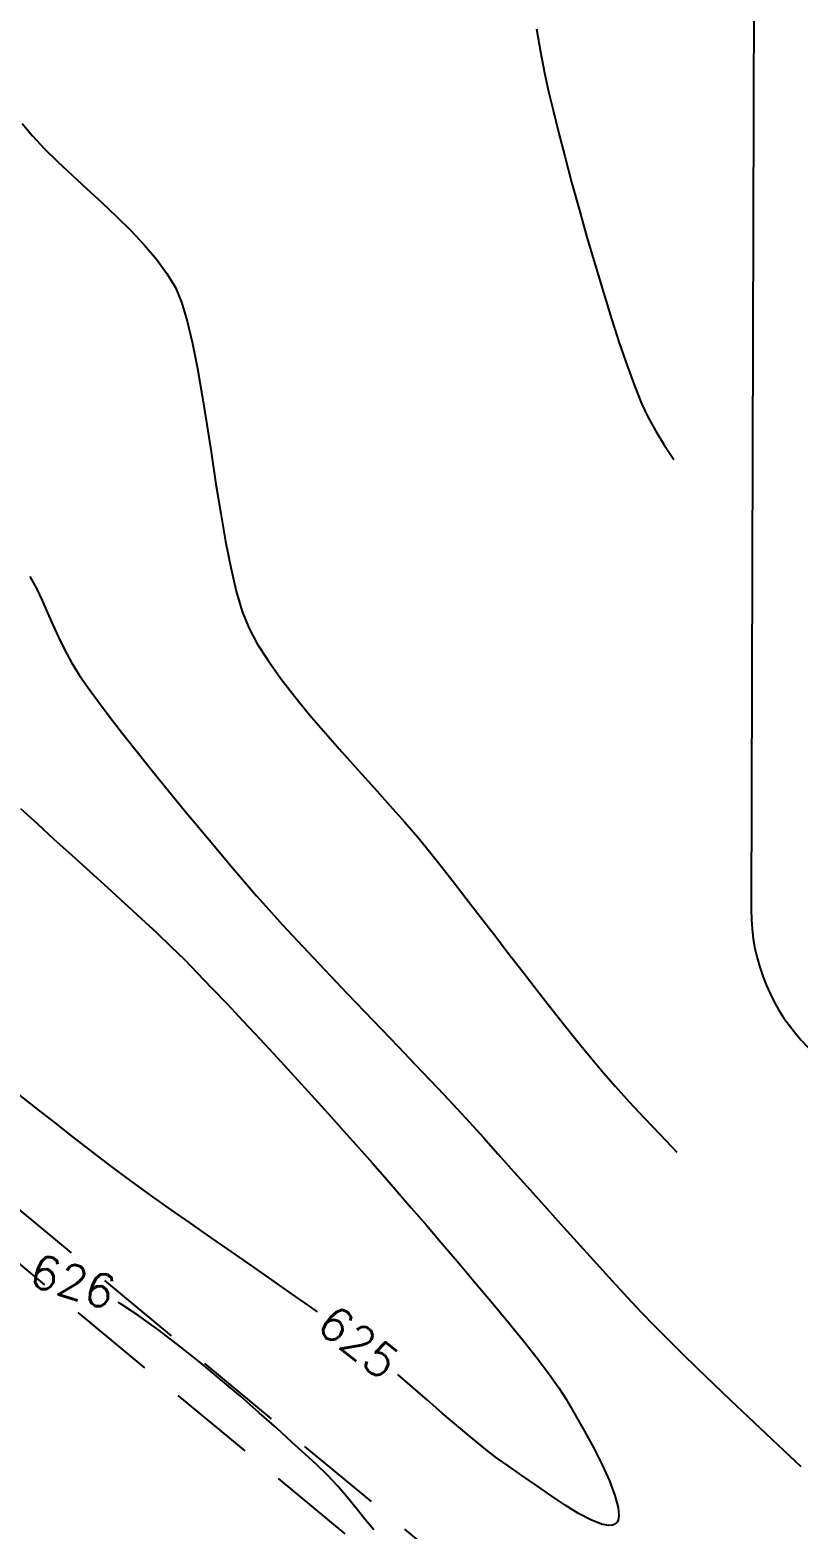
# Model space of a CAD drawing. Header units: feet. Extents: x 26064 to 27719, y 16802 to 28989.
# Drawn here: x 26599.2 to 26654.6, y 17675.8 to 17783.9 of the extents above; entities that cross this region are included whole.
import ezdxf

# ---------------------------------------------------------------- set-up
doc = ezdxf.new("R2010")
doc.units = ezdxf.units.FT
doc.header["$LTSCALE"] = 50
doc.header["$MEASUREMENT"] = 0
for name, pattern in [('HIDDEN', [0.375, 0.25, -0.125]), ('HIDDEN2', [0.1875, 0.125, -0.0625]), ('HIDN25', [0.0938, 0.0625, -0.0313])]:
    doc.linetypes.add(name, pattern=pattern)
for name, color, linetype in [('CONT-MJR', 160, 'HIDDEN'), ('CONT-MNR', 55, 'HIDN25'), ('EX-STORM DRAIN', 251, 'HIDDEN2'), ('SIDEWALK', 9, 'Continuous')]:
    doc.layers.add(name, color=color, linetype=linetype)
doc.styles.add('l60', font='simplex', dxfattribs={"height": 2.4})

msp = doc.modelspace()

# ---------------------------------------------------------------- linework, layer by layer
at = {"layer": 'CONT-MJR', "color": 7}
for p, q in [((26598.47979, 17727.80323, 625), (26599.67921, 17726.70497, 625)), ((26599.67921, 17726.70497, 625), (26600.92513, 17725.57338, 625)), ((26600.92513, 17725.57338, 625), (26602.19875, 17724.42159, 625)), ((26602.19875, 17724.42159, 625), (26603.48125, 17723.26273, 625)), ((26603.48125, 17723.26273, 625), (26604.75381, 17722.10995, 625)), ((26604.75381, 17722.10995, 625), (26605.99761, 17720.97637, 625)), ((26605.99761, 17720.97637, 625), (26607.19383, 17719.87512, 625)), ((26607.19383, 17719.87512, 625), (26608.32365, 17718.81934, 625)), ((26608.32365, 17718.81934, 625), (26609.36826, 17717.82216, 625)), ((26609.36826, 17717.82216, 625), (26610.30884, 17716.89672, 625)), ((26610.30884, 17716.89672, 625), (26611.24554, 17715.94555, 625)), ((26611.24554, 17715.94555, 625), (26612.27884, 17714.87619, 625)), ((26612.27884, 17714.87619, 625), (26613.39037, 17713.7092, 625)), ((26613.39037, 17713.7092, 625), (26614.56177, 17712.46517, 625)), ((26614.56177, 17712.46517, 625), (26615.77468, 17711.16466, 625)), ((26615.77468, 17711.16466, 625), (26617.01074, 17709.82825, 625)), ((26617.01074, 17709.82825, 625), (26618.25158, 17708.47652, 625)), ((26618.25158, 17708.47652, 625), (26619.47885, 17707.13005, 625)), ((26599.60629, 17706.20667, 625), (26598.22739, 17707.29586, 625)), ((26619.47885, 17707.13005, 625), (26620.67417, 17705.80941, 625)), ((26600.95907, 17705.14376, 625), (26599.60629, 17706.20667, 625)), ((26602.26723, 17704.12272, 625), (26600.95907, 17705.14376, 625)), ((26620.67417, 17705.80941, 625), (26621.8192, 17704.53519, 625)), ((26603.51225, 17703.15914, 625), (26602.26723, 17704.12272, 625)), ((26621.8192, 17704.53519, 625), (26622.89556, 17703.32794, 625)), ((26604.67562, 17702.26861, 625), (26603.51225, 17703.15914, 625)), ((26622.89556, 17703.32794, 625), (26623.88489, 17702.20826, 625)), ((26605.73883, 17701.46672, 625), (26604.67562, 17702.26861, 625)), ((26623.88489, 17702.20826, 625), (26624.76884, 17701.19672, 625)), ((26606.82106, 17700.67039, 625), (26605.73883, 17701.46672, 625)), ((26608.03611, 17699.79662, 625), (26606.82106, 17700.67039, 625)), ((26624.76884, 17701.19672, 625), (26625.66167, 17700.16904, 625)), ((26609.3574, 17698.86109, 625), (26608.03611, 17699.79662, 625)), ((26625.66167, 17700.16904, 625), (26626.672, 17699.00572, 625)), ((26610.75837, 17697.87947, 625), (26609.3574, 17698.86109, 625)), ((26626.672, 17699.00572, 625), (26627.77297, 17697.7345, 625)), ((26612.21246, 17696.86742, 625), (26610.75837, 17697.87947, 625)), ((26627.77297, 17697.7345, 625), (26628.93772, 17696.38308, 625)), ((26613.69308, 17695.84063, 625), (26612.21246, 17696.86742, 625)), ((26628.93772, 17696.38308, 625), (26630.1394, 17694.97921, 625)), ((26615.17368, 17694.81477, 625), (26613.69308, 17695.84063, 625)), ((26616.62768, 17693.8055, 625), (26615.17368, 17694.81477, 625)), ((26630.1394, 17694.97921, 625), (26631.35113, 17693.5506, 625)), ((26618.02851, 17692.82851, 625), (26616.62768, 17693.8055, 625)), ((26631.35113, 17693.5506, 625), (26632.54607, 17692.12498, 625)), ((26619.34962, 17691.89946, 625), (26618.02851, 17692.82851, 625)), ((26632.54607, 17692.12498, 625), (26633.69735, 17690.73008, 625)), ((26619.90648, 17691.50275, 625), (26619.34962, 17691.89946, 625)), ((26633.69735, 17690.73008, 625), (26634.77812, 17689.39362, 625)), ((26634.77812, 17689.39362, 625), (26635.76151, 17688.14333, 625)), ((26635.76151, 17688.14333, 625), (26636.62067, 17687.00693, 625)), ((26626.76631, 17686.06708, 625), (26625.72015, 17686.97058, 625)), ((26636.62067, 17687.00693, 625), (26637.32873, 17686.01215, 625)), ((26627.84613, 17685.12661, 625), (26626.76631, 17686.06708, 625)), ((26637.32873, 17686.01215, 625), (26637.85884, 17685.18672, 625)), ((26628.91443, 17684.19696, 625), (26627.84613, 17685.12661, 625)), ((26637.85884, 17685.18672, 625), (26638.50807, 17684.07482, 625)), ((26629.95939, 17683.29715, 625), (26628.91443, 17684.19696, 625)), ((26630.96915, 17682.44619, 625), (26629.95939, 17683.29715, 625)), ((26638.50807, 17684.07482, 625), (26639.18226, 17682.88356, 625)), ((26631.93188, 17681.66312, 625), (26630.96915, 17682.44619, 625)), ((26639.18226, 17682.88356, 625), (26639.84389, 17681.65965, 625)), ((26632.83572, 17680.96696, 625), (26631.93188, 17681.66312, 625)), ((26639.84389, 17681.65965, 625), (26640.45543, 17680.44982, 625)), ((26633.66884, 17680.37672, 625), (26632.83572, 17680.96696, 625)), ((26634.66934, 17679.69279, 625), (26633.66884, 17680.37672, 625)), ((26640.45543, 17680.44982, 625), (26640.97938, 17679.30076, 625)), ((26635.70941, 17678.96691, 625), (26634.66934, 17679.69279, 625)), ((26636.75751, 17678.24117, 625), (26635.70941, 17678.96691, 625)), ((26640.97938, 17679.30076, 625), (26641.37821, 17678.25921, 625)), ((26637.78211, 17677.55766, 625), (26636.75751, 17678.24117, 625)), ((26641.37821, 17678.25921, 625), (26641.6144, 17677.37188, 625)), ((26638.75167, 17676.95847, 625), (26637.78211, 17677.55766, 625)), ((26639.63466, 17676.48569, 625), (26638.75167, 17676.95847, 625)), ((26641.66106, 17676.80444, 625), (26641.60043, 17676.47764, 625)), ((26641.6144, 17677.37188, 625), (26641.66106, 17676.80444, 625)), ((26640.39954, 17676.18142, 625), (26639.63466, 17676.48569, 625)), ((26640.90522, 17676.0876, 625), (26640.39954, 17676.18142, 625)), ((26641.21191, 17676.11864, 625), (26640.90522, 17676.0876, 625)), ((26641.37803, 17676.19268, 625), (26641.21191, 17676.11864, 625)), ((26641.44884, 17676.24672, 625), (26641.37803, 17676.19268, 625)), ((26641.50997, 17676.31241, 625), (26641.44884, 17676.24672, 625)), ((26641.60043, 17676.47764, 625), (26641.50997, 17676.31241, 625))]:
    msp.add_line(p, q, dxfattribs=at)
at = {"layer": 'CONT-MNR', "color": 7}
for p, q in [((26635.72791, 17784.04036, 628), (26636.01597, 17782.37099, 628)), ((26636.01597, 17782.37099, 628), (26636.30298, 17780.85242, 628)), ((26599.35492, 17776.30508, 627), (26600.22742, 17775.38208, 627)), ((26638.79034, 17771.0245, 628), (26639.35841, 17769.01761, 628)), ((26606.45245, 17769.47949, 627), (26607.41601, 17768.45627, 627)), ((26608.29016, 17767.42786, 627), (26609.0493, 17766.39655, 627)), ((26639.94531, 17767.00261, 628), (26640.54089, 17765.02015, 628)), ((26641.13499, 17763.11085, 628), (26641.71745, 17761.31538, 628)), ((26641.71745, 17761.31538, 628), (26642.27812, 17759.67438, 628)), ((26611.60142, 17757.56273, 627), (26611.93357, 17755.48364, 627)), ((26612.59196, 17751.19714, 627), (26612.93037, 17749.08732, 627)), ((26613.28303, 17747.06487, 627), (26613.65602, 17745.17857, 627)), ((26599.17299, 17744.53678, 626), (26599.6395, 17743.66292, 626)), ((26600.83069, 17741.04169, 626), (26601.23085, 17740.15476, 626)), ((26601.23085, 17740.15476, 626), (26601.66882, 17739.2546, 626)), ((26601.66882, 17739.2546, 626), (26602.16638, 17738.3372, 626)), ((26602.16638, 17738.3372, 626), (26602.74527, 17737.3986, 626)), ((26603.31307, 17736.57473, 626), (26604.03644, 17735.58379, 626)), ((26617.24792, 17737.2008, 627), (26618.25662, 17735.89529, 627)), ((26618.25662, 17735.89529, 627), (26619.34656, 17734.56454, 627)), ((26606.90447, 17731.88273, 626), (26608.01461, 17730.49769, 626)), ((26621.67073, 17731.8838, 627), (26622.85524, 17730.56206, 627)), ((26608.01461, 17730.49769, 626), (26609.16255, 17729.08268, 626)), ((26622.85524, 17730.56206, 627), (26624.02157, 17729.27157, 627)), ((26609.16255, 17729.08268, 626), (26610.32476, 17727.66511, 626)), ((26626.20023, 17726.84085, 627), (26627.16284, 17725.72886, 627)), ((26628.00784, 17724.70463, 627), (26628.82413, 17723.67145, 627)), ((26629.70917, 17722.53591, 627), (26630.65096, 17721.31704, 627)), ((26615.52527, 17721.4986, 626), (26616.40651, 17720.5033, 626)), ((26630.65096, 17721.31704, 627), (26631.6375, 17720.0339, 627)), ((26631.6375, 17720.0339, 627), (26632.65676, 17718.70551, 627)), ((26619.62502, 17717.02315, 626), (26620.82565, 17715.75567, 626)), ((26634.74542, 17715.98918, 627), (26635.79081, 17714.63932, 627)), ((26636.82088, 17713.32037, 627), (26637.82363, 17712.05139, 627)), ((26624.54301, 17711.87173, 626), (26625.75683, 17710.60723, 626)), ((26637.82363, 17712.05139, 627), (26638.78705, 17710.85142, 627)), ((26626.9261, 17709.38647, 626), (26628.03169, 17708.22665, 626)), ((26629.05446, 17707.14496, 626), (26629.97527, 17706.1586, 626)), ((26643.48552, 17705.49506, 627), (26644.63348, 17704.2793, 627)), ((26644.63348, 17704.2793, 627), (26645.83279, 17703.02308, 627)), ((26634.09367, 17701.60342, 626), (26635.26496, 17700.29239, 626)), ((26636.46127, 17698.9533, 626), (26637.66674, 17697.60656, 626)), ((26607.03446, 17691.21123, 626), (26605.67666, 17692.10695, 626)), ((26644.20527, 17690.5086, 626), (26645.14153, 17689.56271, 626)), ((26611.43888, 17687.85486, 626), (26609.94534, 17689.05098, 626)), ((26612.9181, 17686.627, 626), (26611.43888, 17687.85486, 626)), ((26616.97211, 17683.09501, 626), (26615.71449, 17684.21287, 626)), ((26618.09629, 17682.08221, 626), (26616.97211, 17683.09501, 626)), ((26652.26259, 17682.70982, 626), (26653.53395, 17681.51621, 626)), ((26619.05727, 17681.20867, 626), (26618.09629, 17682.08221, 626)), ((26653.53395, 17681.51621, 626), (26654.78199, 17680.34928, 626)), ((26620.63947, 17679.72044, 626), (26619.82527, 17680.5086, 626)), ((26622.05636, 17678.12527, 626), (26621.3761, 17678.92433, 626))]:
    msp.add_line(p, q, dxfattribs=at)
at = {"layer": 'CONT-MNR', "color": 7, "extrusion": (0.978073, 0.208263, 0)}
msp.add_line((26636.30298, 17780.85242, 628), (26636.58784, 17779.51463, 628), dxfattribs=at)
at = {"layer": 'CONT-MNR', "color": 7, "extrusion": (0.973033, 0.230664, 0)}
msp.add_line((26636.58784, 17779.51463, 628), (26636.90944, 17778.158, 628), dxfattribs=at)
at = {"layer": 'CONT-MNR', "color": 7, "extrusion": (0.970257, 0.242076, 0)}
msp.add_line((26636.90944, 17778.158, 628), (26637.30064, 17776.59002, 628), dxfattribs=at)
at = {"layer": 'CONT-MNR', "color": 7, "extrusion": (0.765093, 0.64392, 0)}
msp.add_line((26598.59784, 17777.20463, 627), (26599.35492, 17776.30508, 627), dxfattribs=at)
at = {"layer": 'CONT-MNR', "color": 7, "extrusion": (0.968012, 0.250904, 0)}
msp.add_line((26637.30064, 17776.59002, 628), (26637.7513, 17774.85135, 628), dxfattribs=at)
at = {"layer": 'CONT-MNR', "color": 7, "extrusion": (0.700344, 0.713806, 0)}
msp.add_line((26600.22742, 17775.38208, 627), (26601.18973, 17774.43792, 627), dxfattribs=at)
at = {"layer": 'CONT-MNR', "color": 7, "extrusion": (-0.684198, -0.729296, 0)}
msp.add_line((26601.18973, 17774.43792, 627), (26602.21626, 17773.47487, 627), dxfattribs=at)
at = {"layer": 'CONT-MNR', "color": 7, "extrusion": (0.966026, 0.258446, 0)}
msp.add_line((26637.7513, 17774.85135, 628), (26638.25125, 17772.98263, 628), dxfattribs=at)
at = {"layer": 'CONT-MNR', "color": 7, "extrusion": (-0.676953, -0.736026, 0)}
msp.add_line((26602.21626, 17773.47487, 627), (26603.2814, 17772.49522, 627), dxfattribs=at)
at = {"layer": 'CONT-MNR', "color": 7, "extrusion": (-0.677822, -0.735226, 0)}
msp.add_line((26603.2814, 17772.49522, 627), (26604.35955, 17771.50125, 627), dxfattribs=at)
at = {"layer": 'CONT-MNR', "color": 7, "extrusion": (0.964129, 0.265433, 0)}
msp.add_line((26638.25125, 17772.98263, 628), (26638.79034, 17771.0245, 628), dxfattribs=at)
at = {"layer": 'CONT-MNR', "color": 7, "extrusion": (-0.686497, -0.727133, 0)}
msp.add_line((26604.35955, 17771.50125, 627), (26605.4251, 17770.49524, 627), dxfattribs=at)
at = {"layer": 'CONT-MNR', "color": 7, "extrusion": (-0.703081, -0.71111, 0)}
msp.add_line((26605.4251, 17770.49524, 627), (26606.45245, 17769.47949, 627), dxfattribs=at)
at = {"layer": 'CONT-MNR', "color": 7, "extrusion": (0.960103, 0.279646, 0)}
msp.add_line((26639.35841, 17769.01761, 628), (26639.94531, 17767.00261, 628), dxfattribs=at)
at = {"layer": 'CONT-MNR', "color": 7, "extrusion": (0.761937, 0.647651, 0)}
msp.add_line((26607.41601, 17768.45627, 627), (26608.29016, 17767.42786, 627), dxfattribs=at)
at = {"layer": 'CONT-MNR', "color": 7, "extrusion": (0.857719, 0.514118, 0)}
msp.add_line((26609.0493, 17766.39655, 627), (26609.66784, 17765.36463, 627), dxfattribs=at)
at = {"layer": 'CONT-MNR', "color": 7, "extrusion": (0.921491, 0.388399, 0)}
msp.add_line((26609.66784, 17765.36463, 627), (26610.11121, 17764.31272, 627), dxfattribs=at)
at = {"layer": 'CONT-MNR', "color": 7, "extrusion": (0.954843, 0.29711, 0)}
msp.add_line((26640.54089, 17765.02015, 628), (26641.13499, 17763.11085, 628), dxfattribs=at)
at = {"layer": 'CONT-MNR', "color": 7, "extrusion": (0.957343, 0.288953, 0)}
msp.add_line((26610.11121, 17764.31272, 627), (26610.52017, 17762.95778, 627), dxfattribs=at)
at = {"layer": 'CONT-MNR', "color": 7, "extrusion": (0.973147, 0.230187, 0)}
msp.add_line((26610.52017, 17762.95778, 627), (26610.9008, 17761.3486, 627), dxfattribs=at)
at = {"layer": 'CONT-MNR', "color": 7, "extrusion": (0.981049, 0.193759, 0)}
msp.add_line((26610.9008, 17761.3486, 627), (26611.25919, 17759.53399, 627), dxfattribs=at)
at = {"layer": 'CONT-MNR', "color": 7, "extrusion": (0.985262, 0.171051, 0)}
msp.add_line((26611.25919, 17759.53399, 627), (26611.60142, 17757.56273, 627), dxfattribs=at)
at = {"layer": 'CONT-MNR', "color": 7, "extrusion": (0.939177, 0.343433, 0)}
msp.add_line((26642.27812, 17759.67438, 628), (26642.80685, 17758.22849, 628), dxfattribs=at)
at = {"layer": 'CONT-MNR', "color": 7, "extrusion": (0.927795, 0.37309, 0)}
msp.add_line((26642.80685, 17758.22849, 628), (26643.29347, 17757.01836, 628), dxfattribs=at)
at = {"layer": 'CONT-MNR', "color": 7, "extrusion": (0.906693, 0.421792, 0)}
msp.add_line((26643.29347, 17757.01836, 628), (26643.72784, 17756.08463, 628), dxfattribs=at)
at = {"layer": 'CONT-MNR', "color": 7, "extrusion": (0.876536, 0.481337, 0)}
msp.add_line((26643.72784, 17756.08463, 628), (26644.31751, 17755.01081, 628), dxfattribs=at)
at = {"layer": 'CONT-MNR', "color": 7, "extrusion": (0.988427, 0.1517, 0)}
msp.add_line((26611.93357, 17755.48364, 627), (26612.26172, 17753.34551, 627), dxfattribs=at)
at = {"layer": 'CONT-MNR', "color": 7, "extrusion": (0.8531, 0.521747, 0)}
msp.add_line((26644.31751, 17755.01081, 628), (26644.95059, 17753.97567, 628), dxfattribs=at)
at = {"layer": 'CONT-MNR', "color": 7, "extrusion": (0.829962, 0.55782, 0)}
msp.add_line((26644.95059, 17753.97567, 628), (26645.62358, 17752.97435, 628), dxfattribs=at)
at = {"layer": 'CONT-MNR', "color": 7, "extrusion": (0.988391, 0.151932, 0)}
msp.add_line((26612.26172, 17753.34551, 627), (26612.59196, 17751.19714, 627), dxfattribs=at)
at = {"layer": 'CONT-MNR', "color": 7, "extrusion": (0.985135, 0.171781, 0)}
msp.add_line((26612.93037, 17749.08732, 627), (26613.28303, 17747.06487, 627), dxfattribs=at)
at = {"layer": 'CONT-MNR', "color": 7, "extrusion": (0.973532, 0.22855, 0)}
msp.add_line((26613.65602, 17745.17857, 627), (26614.05544, 17743.47724, 627), dxfattribs=at)
at = {"layer": 'CONT-MNR', "color": 7, "extrusion": (0.901875, 0.431997, 0)}
msp.add_line((26599.6395, 17743.66292, 626), (26600.05677, 17742.79178, 626), dxfattribs=at)
at = {"layer": 'CONT-MNR', "color": 7, "extrusion": (0.959318, 0.282328, 0)}
msp.add_line((26614.05544, 17743.47724, 627), (26614.48735, 17742.00965, 627), dxfattribs=at)
at = {"layer": 'CONT-MNR', "color": 7, "extrusion": (0.913006, 0.407947, 0)}
msp.add_line((26600.05677, 17742.79178, 626), (26600.44658, 17741.91936, 626), dxfattribs=at)
at = {"layer": 'CONT-MNR', "color": 7, "extrusion": (0.916111, 0.400925, 0)}
msp.add_line((26600.44658, 17741.91936, 626), (26600.83069, 17741.04169, 626), dxfattribs=at)
at = {"layer": 'CONT-MNR', "color": 7, "extrusion": (0.929425, 0.369011, 0)}
msp.add_line((26614.48735, 17742.00965, 627), (26614.95784, 17740.82463, 627), dxfattribs=at)
at = {"layer": 'CONT-MNR', "color": 7, "extrusion": (0.880703, 0.473669, 0)}
msp.add_line((26614.95784, 17740.82463, 627), (26615.57367, 17739.6796, 627), dxfattribs=at)
at = {"layer": 'CONT-MNR', "color": 7, "extrusion": (0.843674, 0.536856, 0)}
msp.add_line((26615.57367, 17739.6796, 627), (26616.34532, 17738.46695, 627), dxfattribs=at)
at = {"layer": 'CONT-MNR', "color": 7, "extrusion": (0.823391, 0.567475, 0)}
msp.add_line((26602.74527, 17737.3986, 626), (26603.31307, 17736.57473, 626), dxfattribs=at)
at = {"layer": 'CONT-MNR', "color": 7, "extrusion": (0.814276, 0.580477, 0)}
msp.add_line((26616.34532, 17738.46695, 627), (26617.24792, 17737.2008, 627), dxfattribs=at)
at = {"layer": 'CONT-MNR', "color": 7, "extrusion": (0.797471, 0.603357, 0)}
msp.add_line((26604.03644, 17735.58379, 626), (26604.89184, 17734.4532, 626), dxfattribs=at)
at = {"layer": 'CONT-MNR', "color": 7, "extrusion": (0.790209, 0.612837, 0)}
msp.add_line((26604.89184, 17734.4532, 626), (26605.8557, 17733.21037, 626), dxfattribs=at)
at = {"layer": 'CONT-MNR', "color": 7, "extrusion": (0.760335, 0.649531, 0)}
msp.add_line((26619.34656, 17734.56454, 627), (26620.49288, 17733.22267, 627), dxfattribs=at)
at = {"layer": 'CONT-MNR', "color": 7, "extrusion": (0.7847, 0.619876, 0)}
msp.add_line((26605.8557, 17733.21037, 626), (26606.90447, 17731.88273, 626), dxfattribs=at)
at = {"layer": 'CONT-MNR', "color": 7, "extrusion": (0.750813, 0.660515, 0)}
msp.add_line((26620.49288, 17733.22267, 627), (26621.67073, 17731.8838, 627), dxfattribs=at)
at = {"layer": 'CONT-MNR', "color": 7, "extrusion": (0.742499, 0.669847, 0)}
msp.add_line((26624.02157, 17729.27157, 627), (26625.14485, 17728.02646, 627), dxfattribs=at)
at = {"layer": 'CONT-MNR', "color": 7, "extrusion": (0.770307, 0.637673, 0)}
msp.add_line((26610.32476, 17727.66511, 626), (26611.47766, 17726.2724, 626), dxfattribs=at)
at = {"layer": 'CONT-MNR', "color": 7, "extrusion": (0.746939, 0.664892, 0)}
msp.add_line((26625.14485, 17728.02646, 627), (26626.20023, 17726.84085, 627), dxfattribs=at)
at = {"layer": 'CONT-MNR', "color": 7, "extrusion": (0.767366, 0.64121, 0)}
msp.add_line((26611.47766, 17726.2724, 626), (26612.59772, 17724.93198, 626), dxfattribs=at)
at = {"layer": 'CONT-MNR', "color": 7, "extrusion": (0.771372, 0.636385, 0)}
msp.add_line((26627.16284, 17725.72886, 627), (26628.00784, 17724.70463, 627), dxfattribs=at)
at = {"layer": 'CONT-MNR', "color": 7, "extrusion": (0.764315, 0.644843, 0)}
msp.add_line((26612.59772, 17724.93198, 626), (26613.66137, 17723.67126, 626), dxfattribs=at)
at = {"layer": 'CONT-MNR', "color": 7, "extrusion": (0.760916, 0.64885, 0)}
msp.add_line((26613.66137, 17723.67126, 626), (26614.64507, 17722.51766, 626), dxfattribs=at)
at = {"layer": 'CONT-MNR', "color": 7, "extrusion": (0.788731, 0.614739, 0)}
msp.add_line((26628.82413, 17723.67145, 627), (26629.70917, 17722.53591, 627), dxfattribs=at)
at = {"layer": 'CONT-MNR', "color": 7, "extrusion": (0.756787, 0.653662, 0)}
msp.add_line((26614.64507, 17722.51766, 626), (26615.52527, 17721.4986, 626), dxfattribs=at)
at = {"layer": 'CONT-MNR', "color": 7, "extrusion": (0.740051, 0.67255, 0)}
msp.add_line((26616.40651, 17720.5033, 626), (26617.39631, 17719.41416, 626), dxfattribs=at)
at = {"layer": 'CONT-MNR', "color": 7, "extrusion": (0.733828, 0.679335, 0)}
msp.add_line((26617.39631, 17719.41416, 626), (26618.47552, 17718.24837, 626), dxfattribs=at)
at = {"layer": 'CONT-MNR', "color": 7, "extrusion": (0.729288, 0.684207, 0)}
msp.add_line((26618.47552, 17718.24837, 626), (26619.62502, 17717.02315, 626), dxfattribs=at)
at = {"layer": 'CONT-MNR', "color": 7, "extrusion": (0.793192, 0.608971, 0)}
msp.add_line((26632.65676, 17718.70551, 627), (26633.69674, 17717.35093, 627), dxfattribs=at)
at = {"layer": 'CONT-MNR', "color": 7, "extrusion": (0.792289, 0.610146, 0)}
msp.add_line((26633.69674, 17717.35093, 627), (26634.74542, 17715.98918, 627), dxfattribs=at)
at = {"layer": 'CONT-MNR', "color": 7, "extrusion": (0.723674, 0.690142, 0)}
msp.add_line((26620.82565, 17715.75567, 626), (26622.05828, 17714.46315, 626), dxfattribs=at)
at = {"layer": 'CONT-MNR', "color": 7, "extrusion": (0.722182, 0.691703, 0)}
msp.add_line((26622.05828, 17714.46315, 626), (26623.30378, 17713.16277, 626), dxfattribs=at)
at = {"layer": 'CONT-MNR', "color": 7, "extrusion": (0.788126, 0.615514, 0)}
msp.add_line((26635.79081, 17714.63932, 627), (26636.82088, 17713.32037, 627), dxfattribs=at)
at = {"layer": 'CONT-MNR', "color": 7, "extrusion": (0.721434, 0.692483, 0)}
msp.add_line((26623.30378, 17713.16277, 626), (26624.54301, 17711.87173, 626), dxfattribs=at)
at = {"layer": 'CONT-MNR', "color": 7, "extrusion": (0.722172, 0.691714, 0)}
msp.add_line((26625.75683, 17710.60723, 626), (26626.9261, 17709.38647, 626), dxfattribs=at)
at = {"layer": 'CONT-MNR', "color": 7, "extrusion": (0.77317, 0.634199, 0)}
msp.add_line((26638.78705, 17710.85142, 627), (26639.69912, 17709.73948, 627), dxfattribs=at)
at = {"layer": 'CONT-MNR', "color": 7, "extrusion": (0.763963, 0.64526, 0)}
msp.add_line((26639.69912, 17709.73948, 627), (26640.54784, 17708.73463, 627), dxfattribs=at)
at = {"layer": 'CONT-MNR', "color": 7, "extrusion": (0.726621, 0.687039, 0)}
msp.add_line((26628.03169, 17708.22665, 626), (26629.05446, 17707.14496, 626), dxfattribs=at)
at = {"layer": 'CONT-MNR', "color": 7, "extrusion": (0.751062, 0.660232, 0)}
msp.add_line((26640.54784, 17708.73463, 627), (26641.42288, 17707.73921, 627), dxfattribs=at)
at = {"layer": 'CONT-MNR', "color": 7, "extrusion": (0.74023, 0.672354, 0)}
msp.add_line((26641.42288, 17707.73921, 627), (26642.40871, 17706.65385, 627), dxfattribs=at)
at = {"layer": 'CONT-MNR', "color": 7, "extrusion": (0.736725, 0.676192, 0)}
msp.add_line((26629.97527, 17706.1586, 626), (26630.88817, 17705.16397, 626), dxfattribs=at)
at = {"layer": 'CONT-MNR', "color": 7, "extrusion": (0.732547, 0.680716, 0)}
msp.add_line((26642.40871, 17706.65385, 627), (26643.48552, 17705.49506, 627), dxfattribs=at)
at = {"layer": 'CONT-MNR', "color": 7, "extrusion": (0.740839, 0.671683, 0)}
msp.add_line((26630.88817, 17705.16397, 626), (26631.88943, 17704.05962, 626), dxfattribs=at)
at = {"layer": 'CONT-MNR', "color": 7, "extrusion": (0.743453, 0.668788, 0)}
msp.add_line((26631.88943, 17704.05962, 626), (26632.96321, 17702.86596, 626), dxfattribs=at)
at = {"layer": 'CONT-MNR', "color": 7, "extrusion": (0.745004, 0.66706, 0)}
msp.add_line((26632.96321, 17702.86596, 626), (26634.09367, 17701.60342, 626), dxfattribs=at)
at = {"layer": 'CONT-MNR', "color": 7, "extrusion": (0.745747, 0.666229, 0)}
msp.add_line((26635.26496, 17700.29239, 626), (26636.46127, 17698.9533, 626), dxfattribs=at)
at = {"layer": 'CONT-MNR', "color": 7, "extrusion": (0.743786, 0.668418, 0)}
msp.add_line((26637.66674, 17697.60656, 626), (26638.86555, 17696.27258, 626), dxfattribs=at)
at = {"layer": 'CONT-MNR', "color": 7, "extrusion": (0.741711, 0.67072, 0)}
msp.add_line((26638.86555, 17696.27258, 626), (26640.04185, 17694.97178, 626), dxfattribs=at)
at = {"layer": 'CONT-MNR', "color": 7, "extrusion": (0.738722, 0.674011, 0)}
msp.add_line((26640.04185, 17694.97178, 626), (26641.17981, 17693.72456, 626), dxfattribs=at)
at = {"layer": 'CONT-MNR', "color": 7, "extrusion": (0.734548, 0.678556, 0)}
msp.add_line((26641.17981, 17693.72456, 626), (26642.26359, 17692.55135, 626), dxfattribs=at)
at = {"layer": 'CONT-MNR', "color": 7, "extrusion": (0.501953, 0.864895, 0)}
msp.add_line((26605.67666, 17692.10695, 626), (26605.53812, 17692.18736, 626), dxfattribs=at)
at = {"layer": 'CONT-MNR', "color": 7, "extrusion": (0.728729, 0.684802, 0)}
msp.add_line((26642.26359, 17692.55135, 626), (26643.27735, 17691.47256, 626), dxfattribs=at)
at = {"layer": 'CONT-MNR', "color": 7, "extrusion": (0.583717, 0.811957, 0)}
msp.add_line((26608.46728, 17690.18117, 626), (26607.03446, 17691.21123, 626), dxfattribs=at)
at = {"layer": 'CONT-MNR', "color": 7, "extrusion": (0.72045, 0.693507, 0)}
msp.add_line((26643.27735, 17691.47256, 626), (26644.20527, 17690.5086, 626), dxfattribs=at)
at = {"layer": 'CONT-MNR', "color": 7, "extrusion": (-0.607418, -0.794382, 0)}
msp.add_line((26609.94534, 17689.05098, 626), (26608.46728, 17690.18117, 626), dxfattribs=at)
at = {"layer": 'CONT-MNR', "color": 7, "extrusion": (-0.70378, -0.710418, 0)}
msp.add_line((26645.14153, 17689.56271, 626), (26646.17905, 17688.53489, 626), dxfattribs=at)
at = {"layer": 'CONT-MNR', "color": 7, "extrusion": (-0.698523, -0.715588, 0)}
msp.add_line((26646.17905, 17688.53489, 626), (26647.30002, 17687.44066, 626), dxfattribs=at)
at = {"layer": 'CONT-MNR', "color": 7, "extrusion": (-0.649349, -0.76049, 0)}
msp.add_line((26614.35323, 17685.4016, 626), (26612.9181, 17686.627, 626), dxfattribs=at)
at = {"layer": 'CONT-MNR', "color": 7, "extrusion": (-0.694415, -0.719575, 0)}
msp.add_line((26647.30002, 17687.44066, 626), (26648.48665, 17686.29551, 626), dxfattribs=at)
at = {"layer": 'CONT-MNR', "color": 7, "extrusion": (0.691132, 0.722729, 0)}
msp.add_line((26648.48665, 17686.29551, 626), (26649.72115, 17685.11498, 626), dxfattribs=at)
at = {"layer": 'CONT-MNR', "color": 7, "extrusion": (-0.65776, -0.753227, 0)}
msp.add_line((26615.71449, 17684.21287, 626), (26614.35323, 17685.4016, 626), dxfattribs=at)
at = {"layer": 'CONT-MNR', "color": 7, "extrusion": (-0.688464, -0.72527, 0)}
msp.add_line((26649.72115, 17685.11498, 626), (26650.98573, 17683.91458, 626), dxfattribs=at)
at = {"layer": 'CONT-MNR', "color": 7, "extrusion": (0.686273, 0.727344, 0)}
msp.add_line((26650.98573, 17683.91458, 626), (26652.26259, 17682.70982, 626), dxfattribs=at)
at = {"layer": 'CONT-MNR', "color": 7, "extrusion": (-0.673671, -0.739031, 0)}
msp.add_line((26619.82527, 17680.5086, 626), (26619.05727, 17681.20867, 626), dxfattribs=at)
at = {"layer": 'CONT-MNR', "color": 7, "extrusion": (0.733993, 0.679158, 0)}
msp.add_line((26621.3761, 17678.92433, 626), (26620.63947, 17679.72044, 626), dxfattribs=at)
at = {"layer": 'CONT-MNR', "color": 7, "extrusion": (0.777303, 0.629127, 0)}
msp.add_line((26622.70144, 17677.32825, 626), (26622.05636, 17678.12527, 626), dxfattribs=at)
at = {"layer": 'CONT-MNR', "color": 7, "extrusion": (0.781295, 0.624162, 0)}
msp.add_line((26623.33255, 17676.53827, 626), (26622.70144, 17677.32825, 626), dxfattribs=at)
at = {"layer": 'CONT-MNR', "color": 7, "extrusion": (0.773075, 0.634315, 0)}
msp.add_line((26623.97087, 17675.76031, 626), (26623.33255, 17676.53827, 626), dxfattribs=at)
at = {"layer": 'EX-STORM DRAIN', "color": 7}
for p, q in [((26510.71235, 17771.53073), (26657.87875, 17649.55619)), ((26510.71235, 17771.53073), (26657.87875, 17649.55619)), ((26508.79796, 17769.22095), (26654.38777, 17648.55311)), ((26508.79796, 17769.22095), (26654.38777, 17648.55311))]:
    msp.add_line(p, q, dxfattribs=at)
at = {"layer": 'SIDEWALK', "color": 7}
msp.add_line((26651.67413, 17881.27342), (26651.20497, 17720.52176), dxfattribs=at)
msp.add_arc((26665.20492, 17720.4809), 14, 179.8327828, 269.8327778, dxfattribs=at)

# ---------------------------------------------------------------- texts
at = {"layer": 'CONT-MJR', "color": 7, "style": 'l60'}
msp.add_text('625', height=2.4, rotation=321.7729591, dxfattribs=at).set_placement((26619.70872, 17690.28203, 625))
at = {"layer": 'CONT-MNR', "color": 7, "style": 'l60'}
msp.add_text('626', height=2.4, rotation=342.6189951, dxfattribs=at).set_placement((26598.96112, 17693.46097, 626))

doc.saveas('drawing.dxf')
